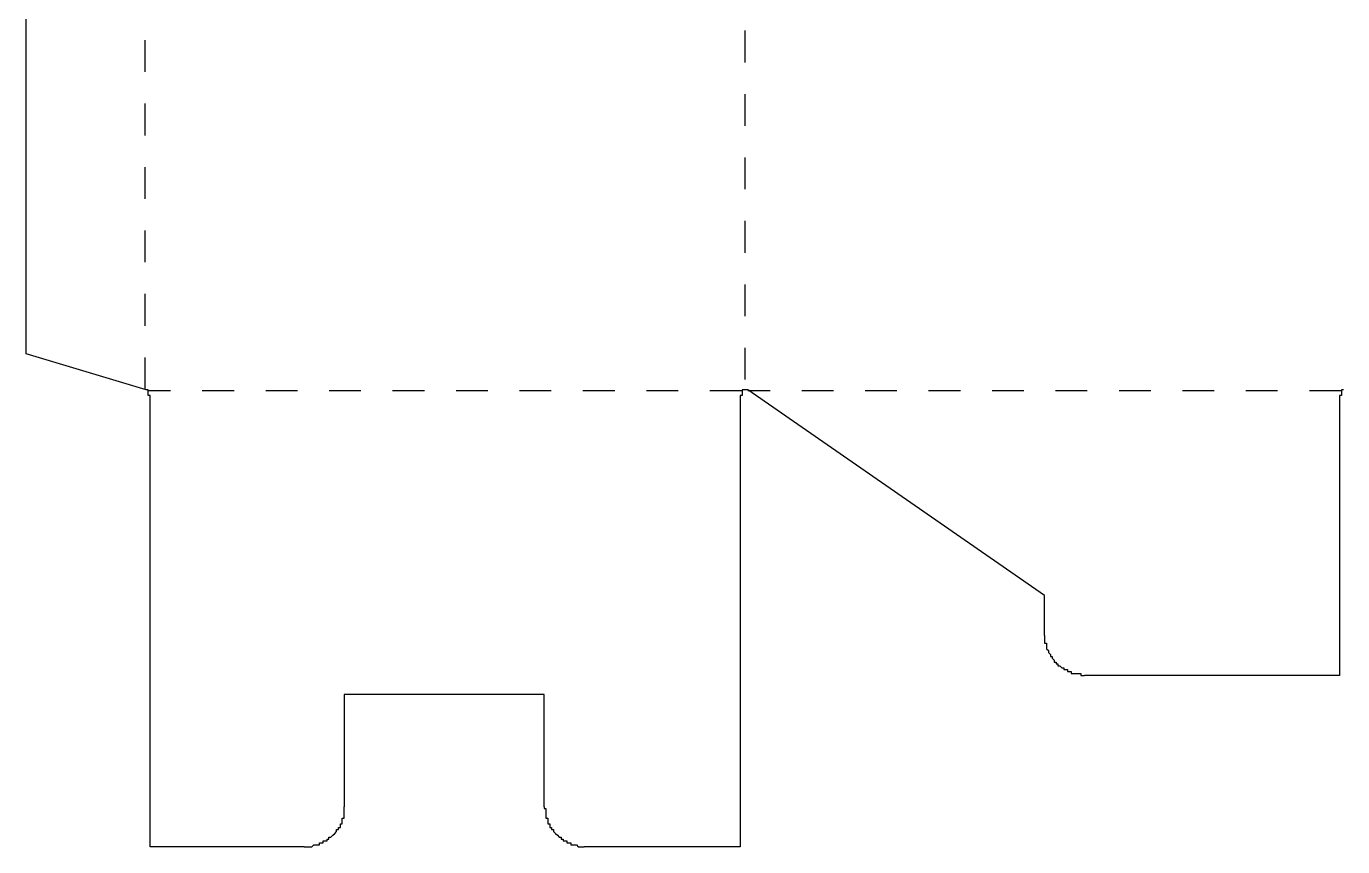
# Model space of a CAD drawing. Extents: x 0 to 952, y -639 to -18.
# Drawn here: x 0 to 497.9, y -638.6 to -328.3 of the extents above; entities that cross this region are included whole.
import ezdxf

# ---------------------------------------------------------------- set-up
doc = ezdxf.new("R2010")
doc.units = 0
doc.linetypes.add('DASHED', pattern=[24, 12, -12])
doc.layers.add('CREASE', color=5, linetype='DASHED')
doc.layers.add('CUT', color=1, linetype='CONTINUOUS')

msp = doc.modelspace()

# ---------------------------------------------------------------- linework, layer by layer
at = {"layer": 'CREASE'}
for p, q in [((45, -465.57), (45, -283.46)), ((271.77, -281.95), (271.77, -465.57)), ((270.56, -466.18), (46.21, -466.18)), ((497.33, -466.18), (272.98, -466.18))]:
    msp.add_line(p, q, dxfattribs=at)
at = {"layer": 'CUT'}
for p, q in [((0, -452.16), (0, -296.64)), ((45.36, -465.84), (0, -452.16)), ((46.08, -465.84), (45.36, -465.84)), ((45.36, -465.84), (45.36, -465.84)), ((45.36, -465.84), (45.36, -465.84)), ((45.36, -465.84), (45.36, -465.84)), ((45.36, -465.84), (45.36, -465.84)), ((45.36, -465.84), (45.36, -465.84)), ((45.36, -465.84), (45.36, -465.84)), ((45.36, -465.84), (45.36, -465.84)), ((45.36, -465.84), (45.36, -465.84)), ((45.36, -465.84), (45.36, -465.84)), ((45.36, -465.84), (45.36, -465.84)), ((45.36, -465.84), (45.36, -465.84)), ((45.36, -465.84), (45.36, -465.84)), ((45.36, -465.84), (45.36, -465.84)), ((45.36, -465.84), (45.36, -465.84)), ((45.36, -465.84), (45.36, -465.84)), ((45.36, -465.84), (45.36, -465.84)), ((45.36, -465.84), (45.36, -465.84)), ((45.36, -465.84), (45.36, -465.84)), ((45.36, -465.84), (45.36, -465.84)), ((45.36, -465.84), (45.36, -465.84)), ((45.36, -465.84), (45.36, -465.84)), ((45.36, -465.84), (45.36, -465.84)), ((45.36, -465.84), (45.36, -465.84)), ((45.36, -465.84), (45.36, -465.84)), ((45.36, -465.84), (45.36, -465.84)), ((45.36, -465.84), (45.36, -465.84)), ((45.36, -465.84), (45.36, -465.84)), ((45.36, -465.84), (45.36, -465.84)), ((45.36, -465.84), (45.36, -465.84)), ((45.36, -465.84), (45.36, -465.84)), ((45.36, -465.84), (45.36, -465.84)), ((45.36, -465.84), (45.36, -465.84)), ((45.36, -465.84), (45.36, -465.84)), ((45.36, -465.84), (45.36, -465.84)), ((45.36, -465.84), (45.36, -465.84)), ((45.36, -465.84), (45.36, -465.84)), ((45.36, -465.84), (45.36, -465.84)), ((45.36, -465.84), (45.36, -465.84)), ((45.36, -465.84), (45.36, -465.84)), ((45.36, -465.84), (45.36, -465.84)), ((45.36, -465.84), (45.36, -465.84)), ((45.36, -465.84), (45.36, -465.84)), ((45.36, -465.84), (45.36, -465.84)), ((45.36, -465.84), (45.36, -465.84)), ((45.36, -465.84), (45.36, -465.84)), ((45.36, -465.84), (45.36, -465.84)), ((45.36, -465.84), (45.36, -465.84)), ((45.36, -465.84), (45.36, -465.84)), ((45.36, -465.84), (45.36, -465.84)), ((45.36, -465.84), (45.36, -465.84)), ((45.36, -465.84), (45.36, -465.84)), ((45.36, -465.84), (45.36, -465.84)), ((45.36, -465.84), (45.36, -465.84)), ((46.08, -468), (46.08, -465.84)), ((46.08, -465.84), (46.08, -465.84)), ((46.08, -465.84), (46.08, -465.84)), ((46.08, -465.84), (46.08, -465.84)), ((46.08, -465.84), (46.08, -465.84)), ((46.08, -465.84), (46.08, -465.84)), ((46.08, -465.84), (46.08, -465.84)), ((46.08, -465.84), (46.08, -465.84)), ((46.08, -465.84), (46.08, -465.84)), ((46.08, -465.84), (46.08, -465.84)), ((46.08, -465.84), (46.08, -465.84)), ((46.08, -465.84), (46.08, -465.84)), ((46.08, -465.84), (46.08, -465.84)), ((46.08, -465.84), (46.08, -465.84)), ((46.08, -465.84), (46.08, -465.84)), ((46.08, -465.84), (46.08, -465.84)), ((46.08, -465.84), (46.08, -465.84)), ((46.08, -465.84), (46.08, -465.84)), ((46.08, -465.84), (46.08, -465.84)), ((46.08, -465.84), (46.08, -465.84)), ((46.08, -465.84), (46.08, -465.84)), ((46.08, -465.84), (46.08, -465.84)), ((46.08, -465.84), (46.08, -465.84)), ((46.08, -465.84), (46.08, -465.84)), ((46.08, -465.84), (46.08, -465.84)), ((46.08, -465.84), (46.08, -465.84)), ((46.08, -465.84), (46.08, -465.84)), ((46.08, -465.84), (46.08, -465.84)), ((46.08, -465.84), (46.08, -465.84)), ((46.08, -465.84), (46.08, -465.84)), ((46.08, -465.84), (46.08, -465.84)), ((46.08, -465.84), (46.08, -465.84)), ((46.08, -465.84), (46.08, -465.84)), ((46.08, -465.84), (46.08, -465.84)), ((46.08, -465.84), (46.08, -465.84)), ((46.08, -465.84), (46.08, -465.84)), ((46.08, -465.84), (46.08, -465.84)), ((46.08, -465.84), (46.08, -465.84)), ((46.08, -465.84), (46.08, -465.84)), ((46.08, -465.84), (46.08, -465.84)), ((46.08, -465.84), (46.08, -465.84)), ((46.08, -465.84), (46.08, -465.84)), ((46.08, -465.84), (46.08, -465.84)), ((46.08, -465.84), (46.08, -465.84)), ((46.08, -465.84), (46.08, -465.84)), ((46.08, -465.84), (46.08, -465.84)), ((46.08, -465.84), (46.08, -465.84)), ((46.8, -468), (46.08, -468)), ((46.08, -468), (46.08, -468)), ((46.08, -468), (46.08, -468)), ((46.08, -468), (46.08, -468)), ((46.08, -468), (46.08, -468)), ((46.08, -468), (46.08, -468)), ((46.08, -468), (46.08, -468)), ((46.08, -468), (46.08, -468)), ((46.08, -468), (46.08, -468)), ((46.08, -468), (46.08, -468)), ((46.08, -468), (46.08, -468)), ((46.08, -468), (46.08, -468)), ((46.08, -468), (46.08, -468)), ((46.08, -468), (46.08, -468)), ((46.08, -468), (46.08, -468)), ((46.08, -468), (46.08, -468)), ((46.08, -468), (46.08, -468)), ((46.08, -468), (46.08, -468)), ((46.08, -468), (46.08, -468)), ((46.08, -468), (46.08, -468)), ((46.08, -468), (46.08, -468)), ((46.08, -468), (46.08, -468)), ((46.08, -468), (46.08, -468)), ((46.08, -468), (46.08, -468)), ((46.08, -468), (46.08, -468)), ((46.08, -468), (46.08, -468)), ((46.08, -468), (46.08, -468)), ((46.08, -468), (46.08, -468)), ((46.08, -468), (46.08, -468)), ((46.08, -468), (46.08, -468)), ((46.08, -468), (46.08, -468)), ((46.08, -468), (46.08, -468)), ((46.08, -468), (46.08, -468)), ((46.08, -468), (46.08, -468)), ((46.08, -468), (46.08, -468)), ((46.08, -468), (46.08, -468)), ((46.08, -468), (46.08, -468)), ((46.08, -468), (46.08, -468)), ((46.08, -468), (46.08, -468)), ((46.08, -468), (46.08, -468)), ((46.08, -468), (46.08, -468)), ((46.08, -468), (46.08, -468)), ((46.08, -468), (46.08, -468)), ((46.08, -468), (46.08, -468)), ((46.08, -468), (46.08, -468)), ((46.08, -468), (46.08, -468)), ((46.08, -468), (46.08, -468)), ((46.08, -468), (46.08, -468)), ((46.08, -468), (46.08, -468)), ((46.08, -468), (46.08, -468)), ((46.08, -468), (46.08, -468)), ((46.8, -468.72), (46.8, -468)), ((46.8, -468), (46.8, -468)), ((46.8, -468), (46.8, -468)), ((46.8, -468), (46.8, -468)), ((46.8, -468), (46.8, -468)), ((46.8, -468), (46.8, -468)), ((46.8, -468), (46.8, -468)), ((46.8, -468), (46.8, -468)), ((46.8, -468), (46.8, -468)), ((46.8, -468), (46.8, -468)), ((46.8, -468), (46.8, -468)), ((46.8, -468), (46.8, -468)), ((46.8, -468), (46.8, -468)), ((46.8, -468), (46.8, -468)), ((46.8, -468), (46.8, -468)), ((46.8, -468), (46.8, -468)), ((46.8, -468), (46.8, -468)), ((46.8, -468), (46.8, -468)), ((46.8, -468), (46.8, -468)), ((46.8, -468), (46.8, -468)), ((46.8, -468), (46.8, -468)), ((270.72, -468), (270, -468)), ((270, -468), (270, -468)), ((270, -468), (270, -468)), ((270, -468), (270, -468)), ((270, -468), (270, -468)), ((270, -468), (270, -468)), ((270, -468), (270, -468)), ((270, -468), (270, -468)), ((270, -468), (270, -468)), ((270, -468), (270, -468)), ((270, -468), (270, -468)), ((270, -468), (270, -468)), ((270, -468), (270, -468)), ((270, -468), (270, -468)), ((270, -468), (270, -468)), ((270, -468), (270, -468)), ((270, -468), (270, -468)), ((270, -468), (270, -468)), ((270, -468), (270, -468)), ((270, -468), (270, -468)), ((270, -468), (270, -468)), ((270, -468), (270, -468)), ((270, -468), (270, -468)), ((270, -468), (270, -468)), ((270, -468), (270, -468)), ((270, -468), (270, -468)), ((270, -468), (270, -468)), ((270, -468), (270, -468)), ((270, -468), (270, -468)), ((270, -468), (270, -468.72)), ((271.44, -465.84), (270.72, -465.84)), ((270.72, -465.84), (270.72, -465.84)), ((270.72, -465.84), (270.72, -465.84)), ((270.72, -465.84), (270.72, -465.84)), ((270.72, -465.84), (270.72, -465.84)), ((270.72, -465.84), (270.72, -465.84)), ((270.72, -465.84), (270.72, -465.84)), ((270.72, -465.84), (270.72, -465.84)), ((270.72, -465.84), (270.72, -465.84)), ((270.72, -465.84), (270.72, -465.84)), ((270.72, -465.84), (270.72, -465.84)), ((270.72, -465.84), (270.72, -465.84)), ((270.72, -465.84), (270.72, -465.84)), ((270.72, -465.84), (270.72, -465.84)), ((270.72, -465.84), (270.72, -465.84)), ((270.72, -465.84), (270.72, -465.84)), ((270.72, -465.84), (270.72, -465.84)), ((270.72, -465.84), (270.72, -465.84)), ((270.72, -465.84), (270.72, -465.84)), ((270.72, -465.84), (270.72, -465.84)), ((270.72, -465.84), (270.72, -465.84)), ((270.72, -465.84), (270.72, -465.84)), ((270.72, -465.84), (270.72, -465.84)), ((270.72, -465.84), (270.72, -465.84)), ((270.72, -465.84), (270.72, -465.84)), ((270.72, -465.84), (270.72, -465.84)), ((270.72, -465.84), (270.72, -465.84)), ((270.72, -465.84), (270.72, -465.84)), ((270.72, -465.84), (270.72, -465.84)), ((270.72, -465.84), (270.72, -465.84)), ((270.72, -465.84), (270.72, -465.84)), ((270.72, -465.84), (270.72, -465.84)), ((270.72, -465.84), (270.72, -465.84)), ((270.72, -465.84), (270.72, -465.84)), ((270.72, -465.84), (270.72, -465.84)), ((270.72, -465.84), (270.72, -465.84)), ((270.72, -465.84), (270.72, -465.84)), ((270.72, -465.84), (270.72, -465.84)), ((270.72, -465.84), (270.72, -465.84)), ((270.72, -465.84), (270.72, -465.84)), ((270.72, -465.84), (270.72, -465.84)), ((270.72, -465.84), (270.72, -465.84)), ((270.72, -465.84), (270.72, -465.84)), ((270.72, -465.84), (270.72, -465.84)), ((270.72, -465.84), (270.72, -465.84)), ((270.72, -465.84), (270.72, -465.84)), ((270.72, -465.84), (270.72, -465.84)), ((270.72, -465.84), (270.72, -465.84)), ((270.72, -465.84), (270.72, -465.84)), ((270.72, -465.84), (270.72, -468)), ((270.72, -468), (270.72, -468)), ((270.72, -468), (270.72, -468)), ((270.72, -468), (270.72, -468)), ((270.72, -468), (270.72, -468)), ((270.72, -468), (270.72, -468)), ((270.72, -468), (270.72, -468)), ((270.72, -468), (270.72, -468)), ((270.72, -468), (270.72, -468)), ((270.72, -468), (270.72, -468)), ((270.72, -468), (270.72, -468)), ((270.72, -468), (270.72, -468)), ((270.72, -468), (270.72, -468)), ((270.72, -468), (270.72, -468)), ((270.72, -468), (270.72, -468)), ((270.72, -468), (270.72, -468)), ((270.72, -468), (270.72, -468)), ((270.72, -468), (270.72, -468)), ((270.72, -468), (270.72, -468)), ((270.72, -468), (270.72, -468)), ((270.72, -468), (270.72, -468)), ((270.72, -468), (270.72, -468)), ((270.72, -468), (270.72, -468)), ((270.72, -468), (270.72, -468)), ((270.72, -468), (270.72, -468)), ((270.72, -468), (270.72, -468)), ((270.72, -468), (270.72, -468)), ((270.72, -468), (270.72, -468)), ((270.72, -468), (270.72, -468)), ((270.72, -468), (270.72, -468)), ((270.72, -468), (270.72, -468)), ((270.72, -468), (270.72, -468)), ((270.72, -468), (270.72, -468)), ((270.72, -468), (270.72, -468)), ((270.72, -468), (270.72, -468)), ((270.72, -468), (270.72, -468)), ((270.72, -468), (270.72, -468)), ((270.72, -468), (270.72, -468)), ((270.72, -468), (270.72, -468)), ((270.72, -468), (270.72, -468)), ((270.72, -468), (270.72, -468)), ((270.72, -468), (270.72, -468)), ((270.72, -468), (270.72, -468)), ((272.16, -465.84), (271.44, -465.84)), ((271.44, -465.84), (271.44, -465.84)), ((271.44, -465.84), (271.44, -465.84)), ((271.44, -465.84), (271.44, -465.84)), ((271.44, -465.84), (271.44, -465.84)), ((271.44, -465.84), (271.44, -465.84)), ((271.44, -465.84), (271.44, -465.84)), ((271.44, -465.84), (271.44, -465.84)), ((271.44, -465.84), (271.44, -465.84)), ((271.44, -465.84), (271.44, -465.84)), ((271.44, -465.84), (271.44, -465.84)), ((271.44, -465.84), (271.44, -465.84)), ((271.44, -465.84), (271.44, -465.84)), ((271.44, -465.84), (271.44, -465.84)), ((271.44, -465.84), (271.44, -465.84)), ((271.44, -465.84), (271.44, -465.84)), ((271.44, -465.84), (271.44, -465.84)), ((271.44, -465.84), (271.44, -465.84)), ((271.44, -465.84), (271.44, -465.84)), ((271.44, -465.84), (271.44, -465.84)), ((271.44, -465.84), (271.44, -465.84)), ((271.44, -465.84), (271.44, -465.84)), ((271.44, -465.84), (271.44, -465.84)), ((271.44, -465.84), (271.44, -465.84)), ((271.44, -465.84), (271.44, -465.84)), ((271.44, -465.84), (271.44, -465.84)), ((271.44, -465.84), (271.44, -465.84)), ((271.44, -465.84), (271.44, -465.84)), ((271.44, -465.84), (271.44, -465.84)), ((271.44, -465.84), (271.44, -465.84)), ((271.44, -465.84), (271.44, -465.84)), ((271.44, -465.84), (271.44, -465.84)), ((271.44, -465.84), (271.44, -465.84)), ((271.44, -465.84), (271.44, -465.84)), ((271.44, -465.84), (271.44, -465.84)), ((271.44, -465.84), (271.44, -465.84)), ((271.44, -465.84), (271.44, -465.84)), ((271.44, -465.84), (271.44, -465.84)), ((271.44, -465.84), (271.44, -465.84)), ((271.44, -465.84), (271.44, -465.84)), ((271.44, -465.84), (271.44, -465.84)), ((271.44, -465.84), (271.44, -465.84)), ((271.44, -465.84), (271.44, -465.84)), ((271.44, -465.84), (271.44, -465.84)), ((271.44, -465.84), (271.44, -465.84)), ((271.44, -465.84), (271.44, -465.84)), ((271.44, -465.84), (271.44, -465.84)), ((271.44, -465.84), (271.44, -465.84)), ((271.44, -465.84), (271.44, -465.84)), ((271.44, -465.84), (271.44, -465.84)), ((271.44, -465.84), (271.44, -465.84)), ((271.44, -465.84), (271.44, -465.84)), ((271.44, -465.84), (271.44, -465.84)), ((271.44, -465.84), (271.44, -465.84)), ((272.88, -465.84), (272.16, -465.84)), ((272.16, -465.84), (272.16, -465.84)), ((272.16, -465.84), (272.16, -465.84)), ((272.16, -465.84), (272.16, -465.84)), ((272.16, -465.84), (272.16, -465.84)), ((272.16, -465.84), (272.16, -465.84)), ((272.16, -465.84), (272.16, -465.84)), ((272.16, -465.84), (272.16, -465.84)), ((272.16, -465.84), (272.16, -465.84)), ((272.16, -465.84), (272.16, -465.84)), ((272.16, -465.84), (272.16, -465.84)), ((272.16, -465.84), (272.16, -465.84)), ((272.16, -465.84), (272.16, -465.84)), ((272.16, -465.84), (272.16, -465.84)), ((272.16, -465.84), (272.16, -465.84)), ((272.16, -465.84), (272.16, -465.84)), ((272.16, -465.84), (272.16, -465.84)), ((272.16, -465.84), (272.16, -465.84)), ((272.16, -465.84), (272.16, -465.84)), ((272.16, -465.84), (272.16, -465.84)), ((272.16, -465.84), (272.16, -465.84)), ((272.16, -465.84), (272.16, -465.84)), ((272.16, -465.84), (272.16, -465.84)), ((272.16, -465.84), (272.16, -465.84)), ((272.16, -465.84), (272.16, -465.84)), ((272.16, -465.84), (272.16, -465.84)), ((272.16, -465.84), (272.16, -465.84)), ((272.16, -465.84), (272.16, -465.84)), ((272.16, -465.84), (272.16, -465.84)), ((272.16, -465.84), (272.16, -465.84)), ((272.16, -465.84), (272.16, -465.84)), ((272.16, -465.84), (272.16, -465.84)), ((272.16, -465.84), (272.16, -465.84)), ((272.16, -465.84), (272.16, -465.84)), ((272.16, -465.84), (272.16, -465.84)), ((272.16, -465.84), (272.16, -465.84)), ((272.16, -465.84), (272.16, -465.84)), ((272.16, -465.84), (272.16, -465.84)), ((272.16, -465.84), (272.16, -465.84)), ((272.16, -465.84), (272.16, -465.84)), ((272.16, -465.84), (272.16, -465.84)), ((272.16, -465.84), (272.16, -465.84)), ((272.16, -465.84), (272.16, -465.84)), ((272.16, -465.84), (272.16, -465.84)), ((272.16, -465.84), (272.16, -465.84)), ((272.16, -465.84), (272.16, -465.84)), ((272.16, -465.84), (272.16, -465.84)), ((272.16, -465.84), (272.16, -465.84)), ((272.16, -465.84), (272.16, -465.84)), ((272.16, -465.84), (272.16, -465.84)), ((272.16, -465.84), (272.16, -465.84)), ((272.16, -465.84), (272.16, -465.84)), ((272.16, -465.84), (272.16, -465.84)), ((385.2, -543.6), (272.88, -465.84)), ((272.88, -465.84), (272.88, -465.84)), ((272.88, -465.84), (272.88, -465.84)), ((272.88, -465.84), (272.88, -465.84)), ((272.88, -465.84), (272.88, -465.84)), ((272.88, -465.84), (272.88, -465.84)), ((272.88, -465.84), (272.88, -465.84)), ((272.88, -465.84), (272.88, -465.84)), ((272.88, -465.84), (272.88, -465.84)), ((272.88, -465.84), (272.88, -465.84)), ((272.88, -465.84), (272.88, -465.84)), ((272.88, -465.84), (272.88, -465.84)), ((272.88, -465.84), (272.88, -465.84)), ((272.88, -465.84), (272.88, -465.84)), ((272.88, -465.84), (272.88, -465.84)), ((272.88, -465.84), (272.88, -465.84)), ((272.88, -465.84), (272.88, -465.84)), ((272.88, -465.84), (272.88, -465.84)), ((272.88, -465.84), (272.88, -465.84)), ((272.88, -465.84), (272.88, -465.84)), ((272.88, -465.84), (272.88, -465.84)), ((272.88, -465.84), (272.88, -465.84)), ((272.88, -465.84), (272.88, -465.84)), ((272.88, -465.84), (272.88, -465.84)), ((272.88, -465.84), (272.88, -465.84)), ((272.88, -465.84), (272.88, -465.84)), ((272.88, -465.84), (272.88, -465.84)), ((272.88, -465.84), (272.88, -465.84)), ((272.88, -465.84), (272.88, -465.84)), ((272.88, -465.84), (272.88, -465.84)), ((272.88, -465.84), (272.88, -465.84)), ((272.88, -465.84), (272.88, -465.84)), ((272.88, -465.84), (272.88, -465.84)), ((272.88, -465.84), (272.88, -465.84)), ((272.88, -465.84), (272.88, -465.84)), ((272.88, -465.84), (272.88, -465.84)), ((272.88, -465.84), (272.88, -465.84)), ((272.88, -465.84), (272.88, -465.84)), ((272.88, -465.84), (272.88, -465.84)), ((272.88, -465.84), (272.88, -465.84)), ((272.88, -465.84), (272.88, -465.84)), ((272.88, -465.84), (272.88, -465.84)), ((272.88, -465.84), (272.88, -465.84)), ((272.88, -465.84), (272.88, -465.84)), ((272.88, -465.84), (272.88, -465.84)), ((497.52, -468), (496.8, -468)), ((496.8, -468), (496.8, -468)), ((496.8, -468), (496.8, -468)), ((496.8, -468), (496.8, -468)), ((496.8, -468), (496.8, -468)), ((496.8, -468), (496.8, -468)), ((496.8, -468), (496.8, -468)), ((496.8, -468), (496.8, -468)), ((496.8, -468), (496.8, -468)), ((496.8, -468), (496.8, -468)), ((496.8, -468), (496.8, -468)), ((496.8, -468), (496.8, -468)), ((496.8, -468), (496.8, -468)), ((496.8, -468), (496.8, -468)), ((496.8, -468), (496.8, -468)), ((496.8, -468), (496.8, -468)), ((496.8, -468), (496.8, -468)), ((496.8, -468), (496.8, -468)), ((496.8, -468), (496.8, -468)), ((496.8, -468), (496.8, -468)), ((496.8, -468), (496.8, -468)), ((496.8, -468), (496.8, -468)), ((496.8, -468), (496.8, -468)), ((496.8, -468), (496.8, -468)), ((496.8, -468), (496.8, -468)), ((496.8, -468), (496.8, -468)), ((496.8, -468), (496.8, -468)), ((496.8, -468), (496.8, -468)), ((496.8, -468), (496.8, -468)), ((496.8, -468), (496.8, -468)), ((496.8, -468), (496.8, -468)), ((496.8, -468), (496.8, -468)), ((496.8, -468), (496.8, -468)), ((496.8, -468), (496.8, -468)), ((496.8, -468), (496.8, -468)), ((496.8, -468), (496.8, -468)), ((496.8, -468), (496.8, -468)), ((496.8, -468), (496.8, -468.72)), ((498.24, -465.84), (497.52, -465.84)), ((497.52, -465.84), (497.52, -465.84)), ((497.52, -465.84), (497.52, -465.84)), ((497.52, -465.84), (497.52, -465.84)), ((497.52, -465.84), (497.52, -465.84)), ((497.52, -465.84), (497.52, -465.84)), ((497.52, -465.84), (497.52, -465.84)), ((497.52, -465.84), (497.52, -465.84)), ((497.52, -465.84), (497.52, -465.84)), ((497.52, -465.84), (497.52, -465.84)), ((497.52, -465.84), (497.52, -465.84)), ((497.52, -465.84), (497.52, -465.84)), ((497.52, -465.84), (497.52, -465.84)), ((497.52, -465.84), (497.52, -465.84)), ((497.52, -465.84), (497.52, -465.84)), ((497.52, -465.84), (497.52, -465.84)), ((497.52, -465.84), (497.52, -465.84)), ((497.52, -465.84), (497.52, -465.84)), ((497.52, -465.84), (497.52, -465.84)), ((497.52, -465.84), (497.52, -465.84)), ((497.52, -465.84), (497.52, -465.84)), ((497.52, -465.84), (497.52, -465.84)), ((497.52, -465.84), (497.52, -465.84)), ((497.52, -465.84), (497.52, -465.84)), ((497.52, -465.84), (497.52, -465.84)), ((497.52, -465.84), (497.52, -465.84)), ((497.52, -465.84), (497.52, -465.84)), ((497.52, -465.84), (497.52, -465.84)), ((497.52, -465.84), (497.52, -465.84)), ((497.52, -465.84), (497.52, -465.84)), ((497.52, -465.84), (497.52, -465.84)), ((497.52, -465.84), (497.52, -465.84)), ((497.52, -465.84), (497.52, -465.84)), ((497.52, -465.84), (497.52, -465.84)), ((497.52, -465.84), (497.52, -465.84)), ((497.52, -465.84), (497.52, -465.84)), ((497.52, -465.84), (497.52, -465.84)), ((497.52, -465.84), (497.52, -465.84)), ((497.52, -465.84), (497.52, -465.84)), ((497.52, -465.84), (497.52, -465.84)), ((497.52, -465.84), (497.52, -465.84)), ((497.52, -465.84), (497.52, -465.84)), ((497.52, -465.84), (497.52, -465.84)), ((497.52, -465.84), (497.52, -465.84)), ((497.52, -465.84), (497.52, -465.84)), ((497.52, -465.84), (497.52, -465.84)), ((497.52, -465.84), (497.52, -465.84)), ((497.52, -465.84), (497.52, -465.84)), ((497.52, -465.84), (497.52, -465.84)), ((497.52, -465.84), (497.52, -465.84)), ((497.52, -465.84), (497.52, -465.84)), ((497.52, -465.84), (497.52, -465.84)), ((497.52, -465.84), (497.52, -468)), ((497.52, -468), (497.52, -468)), ((497.52, -468), (497.52, -468)), ((497.52, -468), (497.52, -468)), ((497.52, -468), (497.52, -468)), ((497.52, -468), (497.52, -468)), ((497.52, -468), (497.52, -468)), ((497.52, -468), (497.52, -468)), ((497.52, -468), (497.52, -468)), ((497.52, -468), (497.52, -468)), ((497.52, -468), (497.52, -468)), ((497.52, -468), (497.52, -468)), ((497.52, -468), (497.52, -468)), ((497.52, -468), (497.52, -468)), ((497.52, -468), (497.52, -468)), ((497.52, -468), (497.52, -468)), ((497.52, -468), (497.52, -468)), ((497.52, -468), (497.52, -468)), ((497.52, -468), (497.52, -468)), ((497.52, -468), (497.52, -468)), ((497.52, -468), (497.52, -468)), ((497.52, -468), (497.52, -468)), ((497.52, -468), (497.52, -468)), ((497.52, -468), (497.52, -468)), ((497.52, -468), (497.52, -468)), ((497.52, -468), (497.52, -468)), ((497.52, -468), (497.52, -468)), ((497.52, -468), (497.52, -468)), ((497.52, -468), (497.52, -468)), ((497.52, -468), (497.52, -468)), ((497.52, -468), (497.52, -468)), ((497.52, -468), (497.52, -468)), ((497.52, -468), (497.52, -468)), ((497.52, -468), (497.52, -468)), ((497.52, -468), (497.52, -468)), ((46.8, -638.64), (46.8, -468.72)), ((46.8, -468.72), (46.8, -468.72)), ((46.8, -468.72), (46.8, -468.72)), ((46.8, -468.72), (46.8, -468.72)), ((46.8, -468.72), (46.8, -468.72)), ((46.8, -468.72), (46.8, -468.72)), ((46.8, -468.72), (46.8, -468.72)), ((46.8, -468.72), (46.8, -468.72)), ((46.8, -468.72), (46.8, -468.72)), ((46.8, -468.72), (46.8, -468.72)), ((46.8, -468.72), (46.8, -468.72)), ((46.8, -468.72), (46.8, -468.72)), ((46.8, -468.72), (46.8, -468.72)), ((46.8, -468.72), (46.8, -468.72)), ((46.8, -468.72), (46.8, -468.72)), ((46.8, -468.72), (46.8, -468.72)), ((46.8, -468.72), (46.8, -468.72)), ((46.8, -468.72), (46.8, -468.72)), ((46.8, -468.72), (46.8, -468.72)), ((46.8, -468.72), (46.8, -468.72)), ((46.8, -468.72), (46.8, -468.72)), ((46.8, -468.72), (46.8, -468.72)), ((46.8, -468.72), (46.8, -468.72)), ((46.8, -468.72), (46.8, -468.72)), ((46.8, -468.72), (46.8, -468.72)), ((46.8, -468.72), (46.8, -468.72)), ((46.8, -468.72), (46.8, -468.72)), ((46.8, -468.72), (46.8, -468.72)), ((270, -468.72), (270, -638.64)), ((270, -468.72), (270, -468.72)), ((270, -468.72), (270, -468.72)), ((270, -468.72), (270, -468.72)), ((270, -468.72), (270, -468.72)), ((270, -468.72), (270, -468.72)), ((270, -468.72), (270, -468.72)), ((270, -468.72), (270, -468.72)), ((270, -468.72), (270, -468.72)), ((270, -468.72), (270, -468.72)), ((270, -468.72), (270, -468.72)), ((270, -468.72), (270, -468.72)), ((270, -468.72), (270, -468.72)), ((270, -468.72), (270, -468.72)), ((270, -468.72), (270, -468.72)), ((270, -468.72), (270, -468.72)), ((270, -468.72), (270, -468.72)), ((270, -468.72), (270, -468.72)), ((270, -468.72), (270, -468.72)), ((270, -468.72), (270, -468.72)), ((270, -468.72), (270, -468.72)), ((270, -468.72), (270, -468.72)), ((270, -468.72), (270, -468.72)), ((270, -468.72), (270, -468.72)), ((270, -468.72), (270, -468.72)), ((270, -468.72), (270, -468.72)), ((270, -468.72), (270, -468.72)), ((270, -468.72), (270, -468.72)), ((496.8, -468.72), (496.8, -573.84)), ((496.8, -468.72), (496.8, -468.72)), ((496.8, -468.72), (496.8, -468.72)), ((496.8, -468.72), (496.8, -468.72)), ((496.8, -468.72), (496.8, -468.72)), ((496.8, -468.72), (496.8, -468.72)), ((496.8, -468.72), (496.8, -468.72)), ((496.8, -468.72), (496.8, -468.72)), ((496.8, -468.72), (496.8, -468.72)), ((496.8, -468.72), (496.8, -468.72)), ((496.8, -468.72), (496.8, -468.72)), ((496.8, -468.72), (496.8, -468.72)), ((496.8, -468.72), (496.8, -468.72)), ((496.8, -468.72), (496.8, -468.72)), ((496.8, -468.72), (496.8, -468.72)), ((496.8, -468.72), (496.8, -468.72)), ((496.8, -468.72), (496.8, -468.72)), ((496.8, -468.72), (496.8, -468.72)), ((496.8, -468.72), (496.8, -468.72)), ((496.8, -468.72), (496.8, -468.72)), ((496.8, -468.72), (496.8, -468.72)), ((496.8, -468.72), (496.8, -468.72)), ((496.8, -468.72), (496.8, -468.72)), ((496.8, -468.72), (496.8, -468.72)), ((496.8, -468.72), (496.8, -468.72)), ((496.8, -468.72), (496.8, -468.72)), ((496.8, -468.72), (496.8, -468.72)), ((496.8, -468.72), (496.8, -468.72)), ((385.2, -558.72), (385.2, -543.6)), ((385.2, -558.72), (385.2, -558.72)), ((385.2, -558.72), (385.2, -558.72)), ((385.2, -558.72), (385.2, -559.44)), ((385.2, -559.44), (385.2, -559.44)), ((385.2, -559.44), (385.2, -559.44)), ((385.2, -559.44), (385.2, -560.16)), ((385.2, -560.16), (385.2, -560.16)), ((385.2, -560.16), (385.2, -560.16)), ((385.2, -560.16), (385.2, -560.88)), ((385.2, -560.88), (385.2, -560.88)), ((385.2, -560.88), (385.2, -560.88)), ((385.2, -560.88), (385.2, -561.6)), ((385.2, -561.6), (385.2, -561.6)), ((385.2, -561.6), (385.2, -561.6)), ((385.2, -561.6), (385.92, -561.6)), ((385.92, -561.6), (385.92, -562.32)), ((385.92, -562.32), (385.92, -562.32)), ((385.92, -562.32), (385.92, -562.32)), ((385.92, -562.32), (385.92, -563.04)), ((385.92, -563.04), (385.92, -563.04)), ((385.92, -563.04), (385.92, -563.04)), ((385.92, -563.04), (385.92, -563.76)), ((385.92, -563.76), (385.92, -563.76)), ((385.92, -563.76), (385.92, -563.76)), ((385.92, -563.76), (386.64, -564.48)), ((386.64, -564.48), (386.64, -564.48)), ((386.64, -564.48), (386.64, -564.48)), ((386.64, -564.48), (386.64, -565.2)), ((386.64, -565.2), (386.64, -565.2)), ((386.64, -565.2), (386.64, -565.2)), ((386.64, -565.2), (386.64, -565.2)), ((386.64, -565.2), (387.36, -565.92)), ((387.36, -565.92), (387.36, -565.92)), ((387.36, -565.92), (387.36, -565.92)), ((387.36, -565.92), (387.36, -566.64)), ((387.36, -566.64), (387.36, -566.64)), ((387.36, -566.64), (387.36, -566.64)), ((387.36, -566.64), (388.08, -566.64)), ((388.08, -566.64), (388.08, -567.36)), ((388.08, -567.36), (388.08, -567.36)), ((388.08, -567.36), (388.08, -567.36)), ((388.08, -567.36), (388.08, -567.36)), ((388.08, -567.36), (388.8, -568.08)), ((388.8, -568.08), (388.8, -568.08)), ((388.8, -568.08), (388.8, -568.08)), ((388.8, -568.08), (388.8, -568.08)), ((388.8, -568.08), (388.8, -568.8)), ((388.8, -568.8), (389.52, -568.8)), ((389.52, -568.8), (389.52, -568.8)), ((389.52, -568.8), (389.52, -568.8)), ((389.52, -568.8), (389.52, -569.52)), ((389.52, -569.52), (390.24, -569.52)), ((390.24, -569.52), (390.24, -569.52)), ((390.24, -569.52), (390.24, -569.52)), ((390.24, -569.52), (390.24, -570.24)), ((390.24, -570.24), (390.96, -570.24)), ((390.96, -570.24), (390.96, -570.24)), ((390.96, -570.24), (390.96, -570.24)), ((390.96, -570.24), (390.96, -570.24)), ((390.96, -570.24), (391.68, -570.96)), ((391.68, -570.96), (391.68, -570.96)), ((391.68, -570.96), (391.68, -570.96)), ((391.68, -570.96), (391.68, -570.96)), ((391.68, -570.96), (392.4, -570.96)), ((392.4, -570.96), (392.4, -570.96)), ((392.4, -570.96), (392.4, -571.68)), ((392.4, -571.68), (393.12, -571.68)), ((393.12, -571.68), (393.12, -571.68)), ((393.12, -571.68), (393.12, -571.68)), ((393.12, -571.68), (393.12, -571.68)), ((393.12, -571.68), (393.84, -571.68)), ((393.84, -571.68), (393.84, -572.4)), ((393.84, -572.4), (393.84, -572.4)), ((393.84, -572.4), (394.56, -572.4)), ((394.56, -572.4), (394.56, -572.4)), ((394.56, -572.4), (394.56, -572.4)), ((394.56, -572.4), (395.28, -572.4)), ((395.28, -572.4), (395.28, -572.4)), ((395.28, -572.4), (395.28, -572.4)), ((395.28, -572.4), (395.28, -573.12)), ((395.28, -573.12), (396, -573.12)), ((396, -573.12), (396, -573.12)), ((396, -573.12), (396, -573.12)), ((396, -573.12), (396.72, -573.12)), ((396.72, -573.12), (396.72, -573.12)), ((396.72, -573.12), (396.72, -573.12)), ((396.72, -573.12), (397.44, -573.12)), ((397.44, -573.12), (397.44, -573.12)), ((397.44, -573.12), (397.44, -573.12)), ((397.44, -573.12), (398.16, -573.12)), ((398.16, -573.12), (398.16, -573.12)), ((398.16, -573.12), (398.16, -573.12)), ((398.16, -573.12), (398.88, -573.12)), ((398.88, -573.12), (398.88, -573.12)), ((398.88, -573.12), (398.88, -573.84)), ((398.88, -573.84), (399.6, -573.84)), ((399.6, -573.84), (399.6, -573.84)), ((399.6, -573.84), (399.6, -573.84)), ((399.6, -573.84), (400.32, -573.84)), ((496.8, -573.84), (400.32, -573.84)), ((400.32, -573.84), (400.32, -573.84)), ((195.84, -581.04), (120.24, -581.04)), ((120.24, -581.04), (120.24, -623.52)), ((195.84, -623.52), (195.84, -581.04)), ((120.24, -624.24), (120.24, -623.52)), ((120.24, -623.52), (120.24, -623.52)), ((120.24, -624.96), (120.24, -624.24)), ((120.24, -624.24), (120.24, -624.24)), ((120.24, -624.24), (120.24, -624.24)), ((120.24, -625.68), (120.24, -624.96)), ((120.24, -624.96), (120.24, -624.96)), ((120.24, -624.96), (120.24, -624.96)), ((120.24, -626.4), (120.24, -625.68)), ((120.24, -625.68), (120.24, -625.68)), ((120.24, -625.68), (120.24, -625.68)), ((120.24, -625.68), (120.24, -625.68)), ((120.24, -627.12), (120.24, -626.4)), ((120.24, -626.4), (120.24, -626.4)), ((120.24, -626.4), (120.24, -626.4)), ((120.24, -627.84), (120.24, -627.12)), ((120.24, -627.12), (120.24, -627.12)), ((120.24, -627.12), (120.24, -627.12)), ((195.84, -623.52), (195.84, -623.52)), ((195.84, -623.52), (195.84, -624.24)), ((195.84, -624.24), (195.84, -624.24)), ((195.84, -624.24), (196.56, -624.24)), ((196.56, -624.24), (196.56, -624.96)), ((196.56, -624.96), (196.56, -624.96)), ((196.56, -624.96), (196.56, -624.96)), ((196.56, -624.96), (196.56, -625.68)), ((196.56, -625.68), (196.56, -625.68)), ((196.56, -625.68), (196.56, -625.68)), ((196.56, -625.68), (196.56, -625.68)), ((196.56, -625.68), (196.56, -626.4)), ((196.56, -626.4), (196.56, -626.4)), ((196.56, -626.4), (196.56, -626.4)), ((196.56, -626.4), (196.56, -627.12)), ((196.56, -627.12), (196.56, -627.12)), ((196.56, -627.12), (196.56, -627.12)), ((196.56, -627.12), (196.56, -627.84)), ((117.36, -632.88), (117.36, -632.16)), ((117.36, -632.16), (117.36, -632.16)), ((117.36, -632.16), (118.08, -632.16)), ((118.08, -632.16), (118.08, -631.44)), ((118.08, -631.44), (118.08, -631.44)), ((118.08, -631.44), (118.08, -631.44)), ((118.08, -631.44), (118.8, -631.44)), ((118.08, -632.16), (118.08, -632.16)), ((118.8, -630.72), (118.8, -630)), ((118.8, -630), (118.8, -630)), ((118.8, -630), (118.8, -630)), ((118.8, -630), (119.52, -630)), ((118.8, -631.44), (118.8, -630.72)), ((118.8, -630.72), (118.8, -630.72)), ((118.8, -630.72), (118.8, -630.72)), ((119.52, -628.56), (119.52, -627.84)), ((119.52, -627.84), (120.24, -627.84)), ((119.52, -629.28), (119.52, -628.56)), ((119.52, -628.56), (119.52, -628.56)), ((119.52, -628.56), (119.52, -628.56)), ((119.52, -630), (119.52, -629.28)), ((119.52, -629.28), (119.52, -629.28)), ((119.52, -629.28), (119.52, -629.28)), ((120.24, -627.84), (120.24, -627.84)), ((196.56, -627.84), (196.56, -627.84)), ((196.56, -627.84), (197.28, -627.84)), ((197.28, -627.84), (197.28, -628.56)), ((197.28, -628.56), (197.28, -628.56)), ((197.28, -628.56), (197.28, -628.56)), ((197.28, -628.56), (197.28, -629.28)), ((197.28, -629.28), (197.28, -629.28)), ((197.28, -629.28), (197.28, -629.28)), ((197.28, -629.28), (197.28, -630)), ((197.28, -630), (197.28, -630)), ((197.28, -630), (198, -630)), ((198, -630), (198, -630)), ((198, -630), (198, -630.72)), ((198, -630.72), (198, -630.72)), ((198, -630.72), (198, -630.72)), ((198, -630.72), (198, -631.44)), ((198, -631.44), (198.72, -631.44)), ((198.72, -631.44), (198.72, -631.44)), ((198.72, -631.44), (198.72, -631.44)), ((198.72, -631.44), (198.72, -632.16)), ((198.72, -632.16), (198.72, -632.16)), ((198.72, -632.16), (198.72, -632.16)), ((198.72, -632.16), (199.44, -632.16)), ((199.44, -632.16), (199.44, -632.88)), ((110.88, -637.92), (110.88, -637.2)), ((110.88, -637.2), (111.6, -637.2)), ((111.6, -637.2), (111.6, -637.2)), ((111.6, -637.2), (111.6, -637.2)), ((111.6, -637.2), (111.6, -637.2)), ((111.6, -637.2), (112.32, -637.2)), ((112.32, -637.2), (112.32, -636.48)), ((112.32, -636.48), (113.04, -636.48)), ((112.32, -637.2), (112.32, -637.2)), ((113.04, -636.48), (113.04, -636.48)), ((113.04, -636.48), (113.04, -636.48)), ((113.04, -636.48), (113.04, -636.48)), ((113.04, -636.48), (113.76, -636.48)), ((113.76, -636.48), (113.76, -635.76)), ((113.76, -635.76), (113.76, -635.76)), ((113.76, -635.76), (114.48, -635.76)), ((114.48, -635.76), (114.48, -635.04)), ((114.48, -635.04), (115.2, -635.04)), ((114.48, -635.76), (114.48, -635.76)), ((114.48, -635.76), (114.48, -635.76)), ((115.2, -635.04), (115.92, -634.32)), ((115.2, -635.04), (115.2, -635.04)), ((115.2, -635.04), (115.2, -635.04)), ((115.2, -635.04), (115.2, -635.04)), ((115.92, -634.32), (116.64, -633.6)), ((115.92, -634.32), (115.92, -634.32)), ((115.92, -634.32), (115.92, -634.32)), ((115.92, -634.32), (115.92, -634.32)), ((116.64, -633.6), (117.36, -632.88)), ((116.64, -633.6), (116.64, -633.6)), ((116.64, -633.6), (116.64, -633.6)), ((116.64, -633.6), (116.64, -633.6)), ((116.64, -633.6), (116.64, -633.6)), ((117.36, -632.88), (117.36, -632.88)), ((117.36, -632.88), (117.36, -632.88)), ((199.44, -632.88), (199.44, -632.88)), ((199.44, -632.88), (199.44, -632.88)), ((199.44, -632.88), (200.16, -633.6)), ((200.16, -633.6), (200.16, -633.6)), ((200.16, -633.6), (200.16, -633.6)), ((200.16, -633.6), (200.16, -633.6)), ((200.16, -633.6), (200.16, -633.6)), ((200.16, -633.6), (200.88, -634.32)), ((200.88, -634.32), (200.88, -634.32)), ((200.88, -634.32), (200.88, -634.32)), ((200.88, -634.32), (200.88, -634.32)), ((200.88, -634.32), (201.6, -635.04)), ((201.6, -635.04), (201.6, -635.04)), ((201.6, -635.04), (201.6, -635.04)), ((201.6, -635.04), (201.6, -635.04)), ((201.6, -635.04), (202.32, -635.04)), ((202.32, -635.04), (202.32, -635.76)), ((202.32, -635.76), (202.32, -635.76)), ((202.32, -635.76), (202.32, -635.76)), ((202.32, -635.76), (203.04, -635.76)), ((203.04, -635.76), (203.04, -635.76)), ((203.04, -635.76), (203.04, -636.48)), ((203.04, -636.48), (203.76, -636.48)), ((203.76, -636.48), (203.76, -636.48)), ((203.76, -636.48), (203.76, -636.48)), ((203.76, -636.48), (203.76, -636.48)), ((203.76, -636.48), (204.48, -636.48)), ((204.48, -636.48), (204.48, -637.2)), ((204.48, -637.2), (204.48, -637.2)), ((204.48, -637.2), (205.2, -637.2)), ((205.2, -637.2), (205.2, -637.2)), ((205.2, -637.2), (205.2, -637.2)), ((205.2, -637.2), (205.2, -637.2)), ((205.2, -637.2), (205.92, -637.2)), ((205.92, -637.2), (205.92, -637.92)), ((105.12, -638.64), (46.8, -638.64)), ((105.12, -638.64), (105.84, -638.64)), ((105.84, -638.64), (105.84, -638.64)), ((105.84, -638.64), (105.84, -638.64)), ((105.84, -638.64), (106.56, -638.64)), ((106.56, -638.64), (106.56, -638.64)), ((106.56, -638.64), (106.56, -638.64)), ((106.56, -638.64), (107.28, -638.64)), ((107.28, -638.64), (107.28, -638.64)), ((107.28, -638.64), (107.28, -638.64)), ((107.28, -638.64), (108, -638.64)), ((108, -638.64), (108.72, -637.92)), ((108, -638.64), (108, -638.64)), ((108, -638.64), (108, -638.64)), ((108.72, -637.92), (108.72, -637.92)), ((108.72, -637.92), (108.72, -637.92)), ((108.72, -637.92), (109.44, -637.92)), ((109.44, -637.92), (109.44, -637.92)), ((109.44, -637.92), (109.44, -637.92)), ((109.44, -637.92), (110.16, -637.92)), ((110.16, -637.92), (110.16, -637.92)), ((110.16, -637.92), (110.16, -637.92)), ((110.16, -637.92), (110.88, -637.92)), ((110.88, -637.92), (110.88, -637.92)), ((205.92, -637.92), (205.92, -637.92)), ((205.92, -637.92), (206.64, -637.92)), ((206.64, -637.92), (206.64, -637.92)), ((206.64, -637.92), (206.64, -637.92)), ((206.64, -637.92), (207.36, -637.92)), ((207.36, -637.92), (207.36, -637.92)), ((207.36, -637.92), (207.36, -637.92)), ((207.36, -637.92), (208.08, -637.92)), ((208.08, -637.92), (208.08, -637.92)), ((208.08, -637.92), (208.08, -637.92)), ((208.08, -637.92), (208.8, -638.64)), ((208.8, -638.64), (208.8, -638.64)), ((208.8, -638.64), (208.8, -638.64)), ((208.8, -638.64), (209.52, -638.64)), ((209.52, -638.64), (209.52, -638.64)), ((209.52, -638.64), (209.52, -638.64)), ((209.52, -638.64), (209.52, -638.64)), ((209.52, -638.64), (210.24, -638.64)), ((210.24, -638.64), (210.24, -638.64)), ((210.24, -638.64), (210.24, -638.64)), ((210.24, -638.64), (210.96, -638.64)), ((270, -638.64), (210.96, -638.64)), ((210.96, -638.64), (210.96, -638.64)), ((210.96, -638.64), (210.96, -638.64))]:
    msp.add_line(p, q, dxfattribs=at)

doc.saveas('drawing.dxf')
